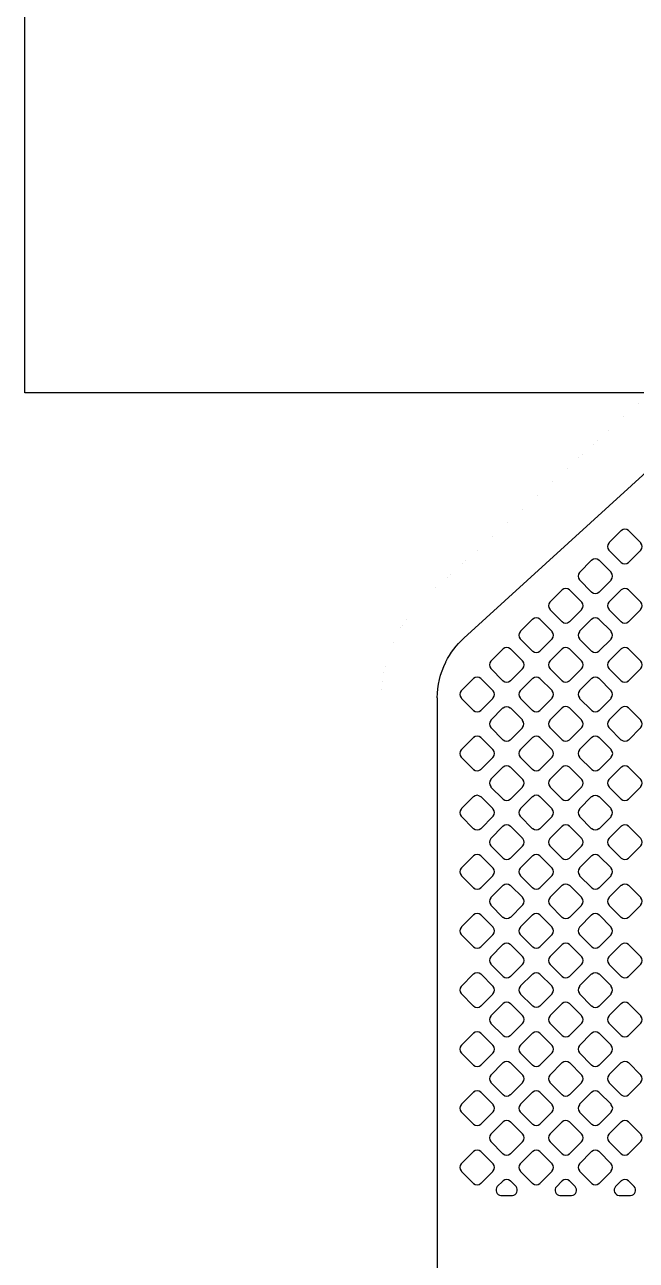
# Model space of a CAD drawing. Header units: millimetres. Extents: x 3440 to 3572, y 2 to 96.
# Drawn here: x 3486.901 to 3489.132, y 53.137 to 57.641 of the extents above; entities that cross this region are included whole.
import ezdxf

# ---------------------------------------------------------------- set-up
doc = ezdxf.new("R2010")
doc.units = ezdxf.units.MM
doc.header["$LTSCALE"] = 23.1
for name, color, linetype in [('gbr-dxf', 7, 'CONTINUOUS'), ('gbr-outline-dxf', 2, 'CONTINUOUS'), ('備註', 1, 'CONTINUOUS')]:
    doc.layers.add(name, color=color, linetype=linetype)

msp = doc.modelspace()

# ---------------------------------------------------------------- linework, layer by layer
at = {"layer": 'gbr-dxf', "linetype": 'Continuous'}
msp.add_lwpolyline([(3488.406, 53.0575), (3488.406, 53.2468, -0.022988), (3488.406, 53.249), (3488.406, 53.677, -0.03889), (3488.406, 53.6808), (3488.406, 54.1089, -0.022988), (3488.406, 54.1111), (3488.406, 54.539, -0.03889), (3488.406, 54.5429), (3488.406, 54.5635, -0.031973), (3488.406, 54.5667), (3488.406, 55.1847, -0.020901), (3488.4059, 55.1867, -0.11449), (3488.4364, 55.3172, -0.011623), (3488.4368, 55.318, -0.092507), (3488.5023, 55.4048), (3488.5026, 55.4051), (3489.2631, 56.0978), (3489.2634, 56.098), (3494.1762, 60.5723)], format="xyb", dxfattribs=at)
for points in [[(3489.0319, 55.7254, -0.103917), (3489.0329, 55.7236), (3489.0754, 55.6811, -0.092072), (3489.0769, 55.6802, 0.379308), (3489.1029, 55.6802, -0.095968), (3489.1045, 55.6811), (3489.1472, 55.7239, -0.096328), (3489.1482, 55.7255, 0.379), (3489.1482, 55.7514, -0.100402), (3489.1472, 55.7532), (3489.1047, 55.7957, -0.096726), (3489.103, 55.7966, 0.37947), (3489.0771, 55.7966, -0.096625), (3489.0754, 55.7956), (3489.0328, 55.753, -0.096111), (3489.0319, 55.7514, 0.379682)], [(3488.9242, 55.6177, -0.107999), (3488.9252, 55.6158), (3488.9676, 55.5735, -0.095585), (3488.9692, 55.5725, 0.378952), (3488.9952, 55.5725, -0.09601), (3488.9968, 55.5734), (3489.0394, 55.616, -0.096328), (3489.0404, 55.6177, 0.379), (3489.0404, 55.6436, -0.096507), (3489.0394, 55.6453), (3488.9968, 55.6879, -0.092624), (3488.9952, 55.6888, 0.379117), (3488.9693, 55.6888, -0.096117), (3488.9676, 55.6878), (3488.9251, 55.6453, -0.096111), (3488.9242, 55.6437, 0.379682)], [(3488.8163, 55.5099, -0.091954), (3488.8173, 55.5083), (3488.8598, 55.4657, -0.096332), (3488.8615, 55.4648, 0.37981), (3488.8874, 55.4648, -0.096625), (3488.8891, 55.4657), (3488.9317, 55.5083, -0.096111), (3488.9326, 55.5099, 0.379859), (3488.9326, 55.5359, -0.096458), (3488.9317, 55.5376), (3488.8891, 55.5801, -0.092289), (3488.8875, 55.5811, 0.379731), (3488.8615, 55.5811, -0.096625), (3488.8599, 55.5801), (3488.8173, 55.5375, -0.096111), (3488.8163, 55.5358, 0.379682)], [(3489.0318, 55.536, 0.379201), (3489.0318, 55.51, -0.107999), (3489.0329, 55.5082), (3489.0753, 55.4658, -0.096128), (3489.0769, 55.4648, 0.379451), (3489.1029, 55.4648, -0.096259), (3489.1045, 55.4658), (3489.1471, 55.5084, -0.096539), (3489.1481, 55.51, 0.379249), (3489.148, 55.5359, -0.096458), (3489.1471, 55.5376), (3489.1045, 55.5801, -0.092623), (3489.1029, 55.5811, 0.3795), (3489.077, 55.5811, -0.096259), (3489.0753, 55.5801), (3489.0328, 55.5376, -0.096539)], [(3488.7086, 55.4022, -0.096157), (3488.7096, 55.4005), (3488.7521, 55.358, -0.099849), (3488.7538, 55.357, 0.379201), (3488.7797, 55.3571, -0.096458), (3488.7814, 55.358), (3488.8238, 55.4005, -0.096627), (3488.8248, 55.4021, 0.379357), (3488.8248, 55.4281, -0.108396), (3488.8238, 55.4299), (3488.7815, 55.4722, -0.104407), (3488.7797, 55.4733, 0.37947), (3488.7537, 55.4733, -0.096625), (3488.7521, 55.4723), (3488.7096, 55.4298, -0.096111), (3488.7086, 55.4281, 0.379451)], [(3488.924, 55.4022, -0.096265), (3488.925, 55.4006), (3488.9677, 55.3578, -0.083168), (3488.9691, 55.357, 0.378731), (3488.995, 55.357, -0.09601), (3488.9967, 55.3579), (3489.0394, 55.4006, -0.096328), (3489.0404, 55.4023, 0.37947), (3489.0404, 55.4282, -0.092636), (3489.0394, 55.4298), (3488.9967, 55.4725, -0.088207), (3488.9952, 55.4734, 0.379731), (3488.9693, 55.4734, -0.096625), (3488.9676, 55.4724), (3488.925, 55.4298, -0.096111), (3488.924, 55.4282, 0.379451)], [(3488.6007, 55.3203, 0.379422), (3488.6008, 55.2943, -0.095956), (3488.6017, 55.2927), (3488.6442, 55.2502, -0.10046), (3488.6459, 55.2492, 0.379308), (3488.6719, 55.2492, -0.095968), (3488.6735, 55.2502), (3488.7162, 55.2929, -0.096328), (3488.7172, 55.2945, 0.37947), (3488.7172, 55.3205, -0.092523), (3488.7162, 55.322), (3488.6738, 55.3645, -0.10442), (3488.672, 55.3655, 0.379357), (3488.646, 55.3656, -0.09601), (3488.6444, 55.3646), (3488.6017, 55.3219, -0.096227)], [(3488.8163, 55.3204, 0.37889), (3488.8163, 55.2945, -0.096265), (3488.8173, 55.2929), (3488.8598, 55.2503, -0.100073), (3488.8615, 55.2493, 0.379201), (3488.8874, 55.2494, -0.096625), (3488.8891, 55.2503), (3488.9315, 55.2928, -0.096111), (3488.9325, 55.2944, 0.379859), (3488.9325, 55.3204, -0.108195), (3488.9314, 55.3223), (3488.8892, 55.3645, -0.10442), (3488.8874, 55.3656, 0.3795), (3488.8614, 55.3656, -0.096259), (3488.8598, 55.3646), (3488.8173, 55.3221, -0.095895)], [(3489.0317, 55.2945, -0.095866), (3489.0327, 55.2929), (3489.0755, 55.25, -0.083291), (3489.0769, 55.2491, 0.379422), (3489.1029, 55.2492, -0.095956), (3489.1045, 55.2501), (3489.1472, 55.2928, -0.096111), (3489.1482, 55.2945, 0.379859), (3489.1482, 55.3204, -0.09253), (3489.1472, 55.322), (3489.1044, 55.3648, -0.088334), (3489.1029, 55.3657, 0.3795), (3489.077, 55.3657, -0.096259), (3489.0753, 55.3647), (3489.0327, 55.3221, -0.095895), (3489.0317, 55.3204, 0.378651)], [(3488.4931, 55.1866, -0.099964), (3488.4941, 55.1849), (3488.5364, 55.1425, -0.104264), (3488.5382, 55.1415, 0.37981), (3488.5642, 55.1415, -0.096625), (3488.5658, 55.1425), (3488.6084, 55.185, -0.096111), (3488.6094, 55.1867, 0.379859), (3488.6094, 55.2126, -0.088014), (3488.6084, 55.2141), (3488.5659, 55.2567, -0.100824), (3488.5641, 55.2577, 0.379731), (3488.5382, 55.2577, -0.096625), (3488.5365, 55.2567), (3488.494, 55.2142, -0.096111), (3488.4931, 55.2126, 0.379682)], [(3488.7085, 55.1867, -0.099643), (3488.7095, 55.185), (3488.7519, 55.1425, -0.103923), (3488.7537, 55.1415, 0.379422), (3488.7796, 55.1415, -0.096625), (3488.7813, 55.1425), (3488.8238, 55.1851, -0.096111), (3488.8248, 55.1867, 0.379859), (3488.8248, 55.2127, -0.104293), (3488.8238, 55.2145), (3488.7814, 55.2569, -0.100519), (3488.7797, 55.2579, 0.3795), (3488.7537, 55.2579, -0.096259), (3488.7521, 55.2569), (3488.7094, 55.2142, -0.095895), (3488.7085, 55.2126, 0.378651)], [(3488.924, 55.1868, -0.099964), (3488.925, 55.1851), (3488.9677, 55.1424, -0.087638), (3488.9692, 55.1415, 0.37981), (3488.9952, 55.1415, -0.096625), (3488.9968, 55.1424), (3489.0394, 55.185, -0.096111), (3489.0404, 55.1866, 0.379859), (3489.0404, 55.2126, -0.104293), (3489.0393, 55.2144), (3488.9968, 55.2569, -0.100824), (3488.9951, 55.2579, 0.379731), (3488.9691, 55.2579, -0.096625), (3488.9675, 55.2569), (3488.925, 55.2144, -0.096111), (3488.924, 55.2128, 0.379682)], [(3488.6007, 55.079, -0.099971), (3488.6017, 55.0772), (3488.6442, 55.0348, -0.103923), (3488.6459, 55.0338, 0.378952), (3488.6719, 55.0338, -0.09601), (3488.6735, 55.0348), (3488.7161, 55.0774, -0.096328), (3488.7171, 55.079, 0.37947), (3488.7171, 55.1049, -0.088442), (3488.7161, 55.1064), (3488.6736, 55.149, -0.100824), (3488.6718, 55.15, 0.379731), (3488.6459, 55.15, -0.096625), (3488.6442, 55.149), (3488.6017, 55.1065, -0.096111), (3488.6008, 55.1049, 0.379308)], [(3488.8162, 55.079, -0.099964), (3488.8172, 55.0772), (3488.8597, 55.0347, -0.10399), (3488.8615, 55.0337, 0.37981), (3488.8874, 55.0337, -0.096458), (3488.8891, 55.0347), (3488.9317, 55.0773, -0.096627), (3488.9326, 55.0789, 0.379859), (3488.9326, 55.1049, -0.104765), (3488.9316, 55.1067), (3488.8891, 55.1492, -0.100824), (3488.8874, 55.1502, 0.379731), (3488.8614, 55.1502, -0.096625), (3488.8598, 55.1492), (3488.8172, 55.1066, -0.096111), (3488.8162, 55.1049, 0.379682)], [(3489.0318, 55.1049, 0.379201), (3489.0319, 55.079, -0.10047), (3489.0329, 55.0773), (3489.0755, 55.0346, -0.088202), (3489.077, 55.0337, 0.379308), (3489.103, 55.0336, -0.095866), (3489.1046, 55.0346), (3489.1472, 55.0772, -0.095935), (3489.1482, 55.0788, 0.37947), (3489.1482, 55.1048, -0.104293), (3489.1471, 55.1066), (3489.1047, 55.1491, -0.100824), (3489.1029, 55.1501, 0.3795), (3489.077, 55.1501, -0.096614), (3489.0753, 55.1491), (3489.0328, 55.1066, -0.096195)], [(3488.4929, 54.9711, -0.087254), (3488.4938, 54.9696), (3488.5366, 54.9269, -0.091578), (3488.5381, 54.926, 0.378731), (3488.564, 54.926, -0.09601), (3488.5657, 54.9269), (3488.6084, 54.9697, -0.096328), (3488.6094, 54.9713, 0.37947), (3488.6094, 54.9973, -0.084073), (3488.6085, 54.9987), (3488.5658, 55.0413, -0.096627), (3488.5641, 55.0423, 0.379731), (3488.5382, 55.0423, -0.096625), (3488.5365, 55.0413), (3488.4939, 54.9987, -0.096111), (3488.4929, 54.9971, 0.379451)], [(3488.7085, 54.9972, 0.37889), (3488.7085, 54.9713, -0.103884), (3488.7095, 54.9695), (3488.7519, 54.927, -0.10739), (3488.7538, 54.926, 0.379201), (3488.7797, 54.926, -0.096625), (3488.7814, 54.927), (3488.8238, 54.9694, -0.096111), (3488.8248, 54.9711, 0.379859), (3488.8248, 54.997, -0.100399), (3488.8238, 54.9988), (3488.7812, 55.0414, -0.096857), (3488.7796, 55.0423, 0.3795), (3488.7536, 55.0424, -0.096259), (3488.752, 55.0414), (3488.7094, 54.9988, -0.095895)], [(3488.924, 54.9712, -0.103884), (3488.925, 54.9694), (3488.9677, 54.9268, -0.091916), (3488.9692, 54.9258, 0.378892), (3488.9951, 54.9258, -0.095506), (3488.9968, 54.9268), (3489.0395, 54.9695, -0.095585), (3489.0405, 54.9711, 0.378964), (3489.0405, 54.9971, -0.100076), (3489.0395, 54.9988), (3488.9969, 55.0414, -0.096527), (3488.9952, 55.0424, 0.37947), (3488.9693, 55.0424, -0.096458), (3488.9676, 55.0414), (3488.925, 54.9988, -0.096423), (3488.924, 54.9971, 0.379308)], [(3488.6006, 54.8634, -0.087518), (3488.6015, 54.862), (3488.6444, 54.8191, -0.091737), (3488.6459, 54.8182, 0.379422), (3488.6719, 54.8182, -0.096625), (3488.6735, 54.8191), (3488.7162, 54.8618, -0.096111), (3488.7172, 54.8635, 0.379357), (3488.7172, 54.8894, -0.083622), (3488.7163, 54.8908), (3488.6735, 54.9337, -0.096842), (3488.6718, 54.9346, 0.37947), (3488.6459, 54.9346, -0.096625), (3488.6442, 54.9336), (3488.6016, 54.891, -0.096111), (3488.6006, 54.8894, 0.379308)], [(3488.8163, 54.8635, -0.103884), (3488.8173, 54.8617), (3488.8597, 54.8192, -0.10771), (3488.8616, 54.8182, 0.378952), (3488.8875, 54.8182, -0.095778), (3488.8892, 54.8192), (3488.9317, 54.8617, -0.095585), (3488.9326, 54.8633, 0.37947), (3488.9326, 54.8892, -0.100399), (3488.9316, 54.891), (3488.889, 54.9335, -0.096627), (3488.8874, 54.9345, 0.379731), (3488.8614, 54.9345, -0.096625), (3488.8598, 54.9335), (3488.8173, 54.8911, -0.096111), (3488.8163, 54.8894, 0.379308)], [(3489.0318, 54.8893, 0.379422), (3489.0318, 54.8634, -0.104392), (3489.0329, 54.8616), (3489.0753, 54.8191, -0.092233), (3489.0769, 54.8181, 0.37981), (3489.1029, 54.8181, -0.095956), (3489.1045, 54.8191), (3489.1472, 54.8618, -0.096111), (3489.1482, 54.8634, 0.379357), (3489.1482, 54.8894, -0.100402), (3489.1472, 54.8911), (3489.1047, 54.9336, -0.096527), (3489.103, 54.9346, 0.379), (3489.0771, 54.9346, -0.096117), (3489.0755, 54.9336), (3489.0328, 54.8909, -0.096328)], [(3488.4929, 54.7557, -0.09185), (3488.4939, 54.7542), (3488.5366, 54.7114, -0.095895), (3488.5383, 54.7105, 0.378731), (3488.5642, 54.7104, -0.09601), (3488.5658, 54.7114), (3488.6084, 54.754, -0.096328), (3488.6094, 54.7557, 0.37947), (3488.6094, 54.7816, -0.096723), (3488.6084, 54.7833), (3488.5659, 54.8257, -0.108174), (3488.564, 54.8268, 0.379731), (3488.5381, 54.8268, -0.096625), (3488.5364, 54.8258), (3488.4939, 54.7833, -0.096111), (3488.4929, 54.7817, 0.379451)], [(3488.7085, 54.7556, -0.091954), (3488.7094, 54.7541), (3488.7521, 54.7114, -0.096111), (3488.7538, 54.7104, 0.379243), (3488.7797, 54.7104, -0.095527), (3488.7813, 54.7113), (3488.824, 54.7539, -0.095916), (3488.8249, 54.7556, 0.379605), (3488.8249, 54.7815, -0.096458), (3488.8239, 54.7832), (3488.7813, 54.8259, -0.092289), (3488.7797, 54.8268, 0.379731), (3488.7537, 54.8268, -0.096625), (3488.7521, 54.8258), (3488.7095, 54.7832, -0.096111), (3488.7085, 54.7816, 0.379682)], [(3488.9241, 54.7816, 0.379465), (3488.9241, 54.7557, -0.107999), (3488.9252, 54.7538), (3488.9676, 54.7114, -0.096332), (3488.9692, 54.7104, 0.37981), (3488.9952, 54.7104, -0.096625), (3488.9968, 54.7114), (3489.0394, 54.7539, -0.096111), (3489.0404, 54.7556, 0.379859), (3489.0404, 54.7816, -0.096458), (3489.0394, 54.7832), (3488.9968, 54.8258, -0.092289), (3488.9952, 54.8267, 0.379297), (3488.9693, 54.8268, -0.096355), (3488.9676, 54.8258), (3488.9251, 54.7833, -0.096842)], [(3488.6007, 54.6738, 0.379201), (3488.6008, 54.6479, -0.091954), (3488.6017, 54.6463), (3488.6444, 54.6036, -0.096332), (3488.646, 54.6027, 0.379308), (3488.672, 54.6026, -0.096117), (3488.6736, 54.6036), (3488.7162, 54.6462, -0.096227), (3488.7172, 54.6478, 0.37947), (3488.7172, 54.6738, -0.096458), (3488.7162, 54.6754), (3488.6737, 54.7179, -0.108515), (3488.6718, 54.719, 0.3795), (3488.6459, 54.719, -0.096259), (3488.6442, 54.718), (3488.6017, 54.6755, -0.096539)], [(3488.8163, 54.6478, -0.092162), (3488.8172, 54.6463), (3488.8599, 54.6036, -0.095895), (3488.8615, 54.6027, 0.378731), (3488.8874, 54.6026, -0.09601), (3488.8891, 54.6036), (3488.9317, 54.6462, -0.096328), (3488.9326, 54.6479, 0.379), (3488.9327, 54.6738, -0.096507), (3488.9317, 54.6755), (3488.8891, 54.7181, -0.092347), (3488.8875, 54.719, 0.379), (3488.8616, 54.719, -0.096117), (3488.8599, 54.7181), (3488.8173, 54.6754, -0.096328), (3488.8163, 54.6738, 0.379063)], [(3489.0319, 54.6479, -0.107426), (3489.0329, 54.6461), (3489.0754, 54.6036, -0.096023), (3489.077, 54.6026, 0.379243), (3489.103, 54.6026, -0.095383), (3489.1046, 54.6036), (3489.1472, 54.6462, -0.095916), (3489.1482, 54.6478, 0.379605), (3489.1481, 54.6738, -0.096458), (3489.1472, 54.6754), (3489.1045, 54.7181, -0.092623), (3489.1029, 54.719, 0.379731), (3489.077, 54.719, -0.096458), (3489.0753, 54.718), (3489.0328, 54.6756, -0.096627), (3489.0319, 54.6739, 0.379682)], [(3488.4929, 54.5401, -0.095956), (3488.4939, 54.5384), (3488.5365, 54.4958, -0.10046), (3488.5382, 54.4948, 0.379308), (3488.5642, 54.4948, -0.095862), (3488.5658, 54.4958), (3488.6085, 54.5385, -0.095916), (3488.6095, 54.5401, 0.37924), (3488.6095, 54.5661, -0.09221), (3488.6086, 54.5676), (3488.5659, 54.6103, -0.104354), (3488.5641, 54.6113, 0.379249), (3488.5382, 54.6113, -0.096625), (3488.5365, 54.6103), (3488.4939, 54.5677, -0.096111), (3488.4929, 54.566, 0.379682)], [(3488.7086, 54.5661, 0.379465), (3488.7086, 54.5401, -0.096625), (3488.7096, 54.5385), (3488.7521, 54.496, -0.10046), (3488.7538, 54.495, 0.37981), (3488.7797, 54.495, -0.096625), (3488.7814, 54.496), (3488.8238, 54.5384, -0.096111), (3488.8248, 54.54, 0.379859), (3488.8248, 54.566, -0.108195), (3488.8238, 54.5679), (3488.7815, 54.6102, -0.104691), (3488.7797, 54.6112, 0.379297), (3488.7537, 54.6112, -0.096261), (3488.7521, 54.6102), (3488.7096, 54.5677, -0.096423)], [(3488.924, 54.5661, 0.379201), (3488.924, 54.5401, -0.095956), (3488.925, 54.5385), (3488.9678, 54.4957, -0.082912), (3488.9692, 54.4948, 0.379243), (3488.9951, 54.4948, -0.095378), (3488.9968, 54.4957), (3489.0395, 54.5385, -0.095394), (3489.0405, 54.5401, 0.378889), (3489.0405, 54.566, -0.09221), (3489.0395, 54.5676), (3488.9967, 54.6104, -0.088207), (3488.9952, 54.6113, 0.379456), (3488.9693, 54.6113, -0.096614), (3488.9676, 54.6104), (3488.925, 54.5677, -0.096539)], [(3488.6007, 54.4323, -0.096117), (3488.6017, 54.4306), (3488.6442, 54.3881, -0.099933), (3488.646, 54.3871, 0.379201), (3488.6719, 54.3871, -0.096458), (3488.6735, 54.3881), (3488.7162, 54.4308, -0.096627), (3488.7172, 54.4324, 0.379859), (3488.7172, 54.4584, -0.092636), (3488.7162, 54.46), (3488.6738, 54.5024, -0.104691), (3488.672, 54.5035, 0.379357), (3488.646, 54.5035, -0.096614), (3488.6444, 54.5025), (3488.6017, 54.4599, -0.096423), (3488.6007, 54.4582, 0.379063)], [(3488.8163, 54.4324, -0.096157), (3488.8173, 54.4308), (3488.8599, 54.3881, -0.099849), (3488.8616, 54.3871, 0.378647), (3488.8875, 54.3871, -0.096031), (3488.8892, 54.3881), (3488.9317, 54.4306, -0.095895), (3488.9326, 54.4323, 0.378338), (3488.9327, 54.4582, -0.10761), (3488.9316, 54.46), (3488.8892, 54.5025, -0.103923), (3488.8874, 54.5035, 0.379347), (3488.8614, 54.5035, -0.096625), (3488.8598, 54.5025), (3488.8173, 54.46, -0.096111), (3488.8163, 54.4584, 0.379451)], [(3489.0318, 54.4583, 0.379465), (3489.0318, 54.4323, -0.095956), (3489.0328, 54.4307), (3489.0755, 54.388, -0.083134), (3489.0769, 54.3871, 0.37981), (3489.1029, 54.3871, -0.096625), (3489.1045, 54.3881), (3489.1472, 54.4307, -0.096111), (3489.1482, 54.4324, 0.379859), (3489.1482, 54.4583, -0.09253), (3489.1472, 54.4599), (3489.1045, 54.5026, -0.088207), (3489.103, 54.5035, 0.379297), (3489.0771, 54.5036, -0.096355), (3489.0754, 54.5026), (3489.0328, 54.4599, -0.096842)], [(3488.493, 54.3505, 0.378798), (3488.4931, 54.3246, -0.100299), (3488.4941, 54.3228), (3488.5364, 54.2805, -0.103868), (3488.5382, 54.2794, 0.379639), (3488.5642, 54.2794, -0.096625), (3488.5658, 54.2804), (3488.6084, 54.323, -0.096111), (3488.6094, 54.3246, 0.3795), (3488.6094, 54.3506, -0.088569), (3488.6085, 54.352), (3488.5658, 54.3947, -0.100299), (3488.5641, 54.3957, 0.378645), (3488.5382, 54.3957, -0.096217), (3488.5366, 54.3947), (3488.494, 54.3521, -0.096301)], [(3488.7085, 54.3246, -0.099864), (3488.7095, 54.3229), (3488.752, 54.2804, -0.104246), (3488.7538, 54.2793, 0.37874), (3488.7797, 54.2793, -0.096031), (3488.7813, 54.2803), (3488.824, 54.3229, -0.095895), (3488.8249, 54.3246, 0.378338), (3488.825, 54.3505, -0.103937), (3488.8239, 54.3523), (3488.7814, 54.3948, -0.100215), (3488.7797, 54.3958, 0.379347), (3488.7537, 54.3958, -0.096458), (3488.7521, 54.3948), (3488.7095, 54.3522, -0.096627), (3488.7085, 54.3505, 0.379308)], [(3488.9241, 54.3506, 0.379465), (3488.9241, 54.3246, -0.099964), (3488.9251, 54.3229), (3488.9677, 54.2803, -0.087978), (3488.9692, 54.2794, 0.37981), (3488.9952, 54.2794, -0.096458), (3488.9968, 54.2804), (3489.0394, 54.3229, -0.096627), (3489.0404, 54.3246, 0.379859), (3489.0404, 54.3505, -0.104765), (3489.0393, 54.3523), (3488.9969, 54.3947, -0.100824), (3488.9952, 54.3957, 0.379297), (3488.9693, 54.3957, -0.096355), (3488.9676, 54.3948), (3488.9251, 54.3522, -0.096842)], [(3488.6007, 54.2169, -0.099971), (3488.6017, 54.2152), (3488.6443, 54.1726, -0.103923), (3488.6461, 54.1716, 0.378892), (3488.672, 54.1716, -0.096031), (3488.6736, 54.1726), (3488.7162, 54.2152, -0.095916), (3488.7172, 54.2168, 0.378964), (3488.7172, 54.2427, -0.087881), (3488.7163, 54.2442), (3488.6736, 54.2869, -0.100465), (3488.6718, 54.288, 0.37947), (3488.6459, 54.2879, -0.096625), (3488.6442, 54.287), (3488.6017, 54.2445, -0.096111), (3488.6008, 54.2428, 0.379308)], [(3488.8163, 54.2427, 0.379465), (3488.8163, 54.2168, -0.099964), (3488.8173, 54.215), (3488.8597, 54.1727, -0.104264), (3488.8615, 54.1716, 0.37981), (3488.8874, 54.1716, -0.096625), (3488.8891, 54.1726), (3488.9317, 54.2152, -0.096111), (3488.9326, 54.2168, 0.379859), (3488.9326, 54.2428, -0.104293), (3488.9316, 54.2446), (3488.8892, 54.287, -0.100824), (3488.8875, 54.288, 0.379297), (3488.8616, 54.288, -0.096355), (3488.8599, 54.287), (3488.8173, 54.2444, -0.096842)], [(3489.0318, 54.2169, -0.100082), (3489.0328, 54.2152), (3489.0756, 54.1725, -0.08752), (3489.077, 54.1716, 0.378719), (3489.103, 54.1716, -0.096031), (3489.1046, 54.1725), (3489.1472, 54.2152, -0.096036), (3489.1482, 54.2168, 0.378889), (3489.1482, 54.2427, -0.104843), (3489.1471, 54.2445), (3489.1047, 54.287, -0.100294), (3489.1029, 54.288, 0.379778), (3489.077, 54.288, -0.096458), (3489.0753, 54.287), (3489.0328, 54.2445, -0.096627), (3489.0319, 54.2429, 0.379451)], [(3488.4929, 54.109, -0.087748), (3488.4939, 54.1076), (3488.5367, 54.0647, -0.092072), (3488.5382, 54.0638, 0.379243), (3488.5642, 54.0638, -0.095383), (3488.5658, 54.0647), (3488.6085, 54.1075, -0.095916), (3488.6095, 54.1091, 0.379605), (3488.6095, 54.1351, -0.083792), (3488.6086, 54.1365), (3488.5658, 54.1793, -0.096627), (3488.5641, 54.1802, 0.379731), (3488.5382, 54.1802, -0.096625), (3488.5365, 54.1793), (3488.4939, 54.1366, -0.096111), (3488.4929, 54.135, 0.379682)], [(3488.7086, 54.1091, -0.103582), (3488.7096, 54.1073), (3488.7519, 54.065, -0.107954), (3488.7538, 54.0639, 0.379422), (3488.7797, 54.0639, -0.096625), (3488.7814, 54.0649), (3488.8238, 54.1074, -0.096111), (3488.8248, 54.109, 0.379859), (3488.8248, 54.135, -0.100399), (3488.8238, 54.1367), (3488.7813, 54.1792, -0.096627), (3488.7797, 54.1802, 0.379141), (3488.7537, 54.1802, -0.096031), (3488.7521, 54.1792), (3488.7096, 54.1367, -0.09662), (3488.7086, 54.135, 0.379087)], [(3488.924, 54.1091, -0.103917), (3488.9251, 54.1073), (3488.9676, 54.0647, -0.092072), (3488.9692, 54.0638, 0.379243), (3488.9951, 54.0637, -0.095383), (3488.9968, 54.0647), (3489.0395, 54.1074, -0.095916), (3489.0405, 54.1091, 0.379605), (3489.0405, 54.135, -0.100399), (3489.0394, 54.1368), (3488.9969, 54.1793, -0.096627), (3488.9952, 54.1803, 0.379731), (3488.9693, 54.1803, -0.096625), (3488.9676, 54.1793), (3488.925, 54.1367, -0.096111), (3488.924, 54.1351, 0.379682)], [(3488.6007, 54.0012, -0.087518), (3488.6016, 53.9998), (3488.6444, 53.957, -0.091737), (3488.6459, 53.9561, 0.378952), (3488.6719, 53.9561, -0.09601), (3488.6735, 53.957), (3488.7162, 53.9998, -0.096328), (3488.7172, 54.0014, 0.37947), (3488.7172, 54.0274, -0.084073), (3488.7163, 54.0288), (3488.6736, 54.0714, -0.096627), (3488.672, 54.0724, 0.379297), (3488.646, 54.0725, -0.096261), (3488.6444, 54.0715), (3488.6017, 54.0288, -0.095916), (3488.6007, 54.0272, 0.379011)], [(3488.8163, 54.0014, -0.103884), (3488.8173, 53.9996), (3488.8597, 53.9572, -0.107634), (3488.8616, 53.9561, 0.378719), (3488.8875, 53.9561, -0.095487), (3488.8892, 53.9571), (3488.9317, 53.9996, -0.095701), (3488.9326, 54.0012, 0.378889), (3488.9326, 54.0272, -0.100514), (3488.9316, 54.0289), (3488.889, 54.0715, -0.096558), (3488.8874, 54.0724, 0.379778), (3488.8614, 54.0724, -0.096625), (3488.8598, 54.0715), (3488.8173, 54.029, -0.096111), (3488.8163, 54.0273, 0.379451)], [(3489.0318, 54.0013, -0.103884), (3489.0328, 53.9995), (3489.0754, 53.957, -0.091916), (3489.0769, 53.956, 0.378952), (3489.1029, 53.956, -0.095968), (3489.1045, 53.957), (3489.1472, 53.9997, -0.096527), (3489.1482, 54.0014, 0.37947), (3489.1482, 54.0273, -0.100399), (3489.1472, 54.029), (3489.1047, 54.0715, -0.096627), (3489.103, 54.0725, 0.379297), (3489.0771, 54.0725, -0.095886), (3489.0755, 54.0715), (3489.0328, 54.0289, -0.095628), (3489.0318, 54.0272, 0.379011)], [(3488.493, 53.9195, 0.379422), (3488.4931, 53.8935, -0.091954), (3488.494, 53.892), (3488.5366, 53.8494, -0.096332), (3488.5382, 53.8484, 0.379308), (3488.5642, 53.8484, -0.095968), (3488.5658, 53.8494), (3488.6084, 53.8919, -0.096328), (3488.6094, 53.8936, 0.37947), (3488.6094, 53.9195, -0.096723), (3488.6084, 53.9212), (3488.566, 53.9635, -0.108174), (3488.5641, 53.9646, 0.379357), (3488.5382, 53.9646, -0.096355), (3488.5366, 53.9636), (3488.494, 53.9211, -0.096328)], [(3488.7085, 53.8935, -0.091956), (3488.7094, 53.892), (3488.7521, 53.8493, -0.096023), (3488.7538, 53.8483, 0.379092), (3488.7797, 53.8483, -0.096031), (3488.7813, 53.8493), (3488.824, 53.8919, -0.095987), (3488.8249, 53.8935, 0.378841), (3488.8249, 53.9195, -0.096614), (3488.824, 53.9211), (3488.7813, 53.9638, -0.092398), (3488.7797, 53.9648, 0.379778), (3488.7537, 53.9647, -0.096458), (3488.7521, 53.9638), (3488.7095, 53.9212, -0.096627), (3488.7085, 53.9195, 0.379682)], [(3488.9241, 53.9195, 0.378798), (3488.9241, 53.8936, -0.10808), (3488.9252, 53.8917), (3488.9676, 53.8493, -0.096266), (3488.9692, 53.8483, 0.379639), (3488.9952, 53.8483, -0.096458), (3488.9968, 53.8493), (3489.0394, 53.8919, -0.096627), (3489.0404, 53.8935, 0.3795), (3489.0404, 53.9195, -0.096614), (3489.0394, 53.9211), (3488.9968, 53.9637, -0.092187), (3488.9952, 53.9647, 0.378645), (3488.9693, 53.9647, -0.096367), (3488.9676, 53.9637), (3488.9251, 53.9212, -0.095895)], [(3488.6007, 53.8118, 0.379201), (3488.6008, 53.7858, -0.091954), (3488.6017, 53.7843), (3488.6444, 53.7416, -0.096332), (3488.646, 53.7406, 0.379092), (3488.672, 53.7406, -0.095487), (3488.6736, 53.7415), (3488.7162, 53.7841, -0.095895), (3488.7172, 53.7858, 0.378338), (3488.7172, 53.8117, -0.096238), (3488.7162, 53.8133), (3488.6737, 53.8559, -0.10771), (3488.6718, 53.8569, 0.379116), (3488.6459, 53.8569, -0.096259), (3488.6442, 53.8559), (3488.6017, 53.8134, -0.096539)], [(3488.8163, 53.8117, 0.379465), (3488.8163, 53.7857, -0.091954), (3488.8172, 53.7842), (3488.8598, 53.7416, -0.096128), (3488.8615, 53.7406, 0.37981), (3488.8874, 53.7406, -0.096458), (3488.8891, 53.7416), (3488.9317, 53.7841, -0.096627), (3488.9326, 53.7858, 0.379859), (3488.9326, 53.8118, -0.096723), (3488.9317, 53.8134), (3488.8891, 53.856, -0.092564), (3488.8875, 53.8569, 0.379297), (3488.8616, 53.857, -0.095886), (3488.8599, 53.856), (3488.8173, 53.8133, -0.095585)], [(3489.0319, 53.7859, -0.108153), (3489.0329, 53.784), (3489.0754, 53.7415, -0.096111), (3489.077, 53.7405, 0.37981), (3489.103, 53.7405, -0.096458), (3489.1047, 53.7415), (3489.1472, 53.784, -0.096423), (3489.1482, 53.7857, 0.379859), (3489.1482, 53.8117, -0.096458), (3489.1472, 53.8133), (3489.1045, 53.856, -0.092623), (3489.1029, 53.8569, 0.379731), (3489.077, 53.8569, -0.096458), (3489.0753, 53.856), (3489.0328, 53.8135, -0.096627), (3489.0319, 53.8118, 0.379682)], [(3488.4929, 53.678, -0.096157), (3488.4939, 53.6764), (3488.5365, 53.6337, -0.099711), (3488.5382, 53.6327, 0.378719), (3488.5642, 53.6327, -0.09601), (3488.5658, 53.6337), (3488.6085, 53.6764, -0.095997), (3488.6095, 53.6781, 0.378889), (3488.6095, 53.704, -0.09221), (3488.6086, 53.7056), (3488.5659, 53.7482, -0.104442), (3488.5641, 53.7492, 0.379778), (3488.5382, 53.7492, -0.096625), (3488.5365, 53.7482), (3488.4939, 53.7056, -0.096111), (3488.4929, 53.704, 0.379451)], [(3488.7086, 53.6781, -0.096025), (3488.7095, 53.6764), (3488.7521, 53.6339, -0.099849), (3488.7538, 53.6329, 0.379299), (3488.7797, 53.6329, -0.096458), (3488.7814, 53.6339), (3488.8238, 53.6763, -0.096627), (3488.8248, 53.678, 0.379357), (3488.8248, 53.7039, -0.10824), (3488.8238, 53.7058), (3488.7815, 53.7481, -0.104677), (3488.7797, 53.7491, 0.378784), (3488.7537, 53.7491, -0.095378), (3488.7521, 53.7482), (3488.7095, 53.7056, -0.096036), (3488.7086, 53.704, 0.378386)], [(3488.924, 53.678, -0.095956), (3488.925, 53.6764), (3488.9678, 53.6336, -0.083134), (3488.9692, 53.6327, 0.37981), (3488.9952, 53.6327, -0.096625), (3488.9968, 53.6337), (3489.0395, 53.6764, -0.096111), (3489.0405, 53.678, 0.379859), (3489.0405, 53.704, -0.09253), (3489.0395, 53.7055), (3488.9967, 53.7483, -0.088207), (3488.9952, 53.7493, 0.379731), (3488.9693, 53.7493, -0.096625), (3488.9676, 53.7483), (3488.925, 53.7057, -0.096111), (3488.924, 53.704, 0.379682)], [(3488.6007, 53.5961, 0.378798), (3488.6007, 53.5702, -0.096367), (3488.6017, 53.5685), (3488.6442, 53.5261, -0.100054), (3488.6459, 53.5251, 0.379639), (3488.6719, 53.5251, -0.096475), (3488.6735, 53.526), (3488.7162, 53.5687, -0.096627), (3488.7172, 53.5703, 0.3795), (3488.7172, 53.5963, -0.09221), (3488.7163, 53.5979), (3488.6737, 53.6404, -0.104101), (3488.6719, 53.6414, 0.378645), (3488.646, 53.6414, -0.096367), (3488.6444, 53.6404), (3488.6017, 53.5978, -0.095895)], [(3488.8163, 53.5703, -0.095866), (3488.8173, 53.5687), (3488.8599, 53.5261, -0.100401), (3488.8616, 53.5251, 0.379422), (3488.8876, 53.5251, -0.095956), (3488.8892, 53.5261), (3488.9317, 53.5685, -0.096111), (3488.9326, 53.5701, 0.379859), (3488.9326, 53.5961, -0.108195), (3488.9316, 53.598), (3488.8892, 53.6404, -0.104691), (3488.8874, 53.6414, 0.379357), (3488.8614, 53.6414, -0.095968), (3488.8598, 53.6405), (3488.8173, 53.5979, -0.096527), (3488.8163, 53.5963, 0.378952)], [(3489.0318, 53.5702, -0.09601), (3489.0328, 53.5686), (3489.0755, 53.5259, -0.08335), (3489.0769, 53.525, 0.379191), (3489.1029, 53.525, -0.096117), (3489.1045, 53.526), (3489.1472, 53.5687, -0.095895), (3489.1482, 53.5703, 0.379249), (3489.1482, 53.5963, -0.092636), (3489.1472, 53.5978), (3489.1045, 53.6405, -0.088207), (3489.1031, 53.6414, 0.379731), (3489.0771, 53.6414, -0.096625), (3489.0754, 53.6405), (3489.0328, 53.5978, -0.096111), (3489.0318, 53.5962, 0.379308)], [(3488.493, 53.4625, -0.099971), (3488.494, 53.4608), (3488.5365, 53.4184, -0.103923), (3488.5382, 53.4173, 0.379422), (3488.5642, 53.4174, -0.096625), (3488.5658, 53.4183), (3488.6084, 53.4609, -0.096111), (3488.6094, 53.4625, 0.379859), (3488.6094, 53.4885, -0.088014), (3488.6084, 53.49), (3488.5659, 53.5326, -0.100824), (3488.5641, 53.5336, 0.379141), (3488.5382, 53.5336, -0.095487), (3488.5366, 53.5326), (3488.494, 53.4901, -0.096527), (3488.4931, 53.4884, 0.379087)], [(3488.7085, 53.4884, 0.379201), (3488.7085, 53.4625, -0.099964), (3488.7095, 53.4608), (3488.752, 53.4183, -0.104264), (3488.7538, 53.4173, 0.379308), (3488.7797, 53.4172, -0.096117), (3488.7814, 53.4182), (3488.824, 53.4608, -0.096227), (3488.8249, 53.4625, 0.37947), (3488.8249, 53.4884, -0.104293), (3488.8239, 53.4902), (3488.7814, 53.5327, -0.100824), (3488.7797, 53.5337, 0.3795), (3488.7537, 53.5337, -0.096614), (3488.7521, 53.5327), (3488.7094, 53.4901, -0.096539)], [(3488.9241, 53.4625, -0.099971), (3488.9251, 53.4608), (3488.9678, 53.4182, -0.08752), (3488.9692, 53.4173, 0.379201), (3488.9952, 53.4173, -0.096625), (3488.9968, 53.4183), (3489.0394, 53.4608, -0.096111), (3489.0404, 53.4625, 0.3795), (3489.0404, 53.4884, -0.104843), (3489.0393, 53.4902), (3488.9969, 53.5326, -0.100442), (3488.9952, 53.5336, 0.379249), (3488.9693, 53.5336, -0.096625), (3488.9676, 53.5326), (3488.9251, 53.4901, -0.096111), (3488.9242, 53.4885, 0.379451)], [(3488.6246, 53.4053, 0.594627), (3488.6381, 53.3726), (3488.6803, 53.3726, 0.589769), (3488.6929, 53.4055), (3488.6735, 53.4249, -0.096627), (3488.6719, 53.4259, 0.379731), (3488.6459, 53.4259, -0.096625), (3488.6443, 53.4249)], [(3488.8402, 53.4052, 0.583613), (3488.8531, 53.3726), (3488.8958, 53.3726, 0.593149), (3488.9086, 53.4055), (3488.8892, 53.4249, -0.096857), (3488.8875, 53.4259, 0.3795), (3488.8616, 53.4259, -0.096259), (3488.8599, 53.425)], [(3489.0556, 53.4053, 0.587682), (3489.0687, 53.3726), (3489.111, 53.3726, 0.596529), (3489.124, 53.4056), (3489.1046, 53.425, -0.096857), (3489.103, 53.4259, 0.379731), (3489.077, 53.4259, -0.096458), (3489.0753, 53.425)]]:
    msp.add_lwpolyline(points, format="xyb", close=True, dxfattribs=at)
at = {"layer": 'gbr-outline-dxf', "linetype": 'Continuous', "const_width": 0.000025}
msp.add_lwpolyline([(3488.202, 47.8048), (3488.202, 55.1864, -0.211094), (3488.3653, 55.5561), (3494.0386, 60.7224, 0.211095), (3494.202, 61.0921), (3494.202, 68.9953, -0.414217), (3494.702, 69.4953), (3507.7019, 69.4953, -0.414217), (3508.2019, 68.9953), (3508.2019, 61.0921, -0.211094), (3508.0386, 60.7224), (3502.3653, 55.5561, 0.211095), (3502.2019, 55.1864), (3502.2019, 46.4286, -0.414217), (3501.7019, 45.9286), (3496.702, 45.9286, -0.414217), (3496.202, 46.4286), (3496.202, 46.8048, 0.414217), (3495.702, 47.3048), (3488.702, 47.3048, -0.414217)], format="xyb", close=True, dxfattribs=at)
at = {"layer": '備註', "color": 1, "linetype": 'Continuous'}
msp.add_lwpolyline([(3509.4498, 60.104), (3509.4498, 56.2989), (3486.9009, 56.2989), (3486.9009, 60.104)], close=True, dxfattribs=at)

doc.saveas('drawing.dxf')
